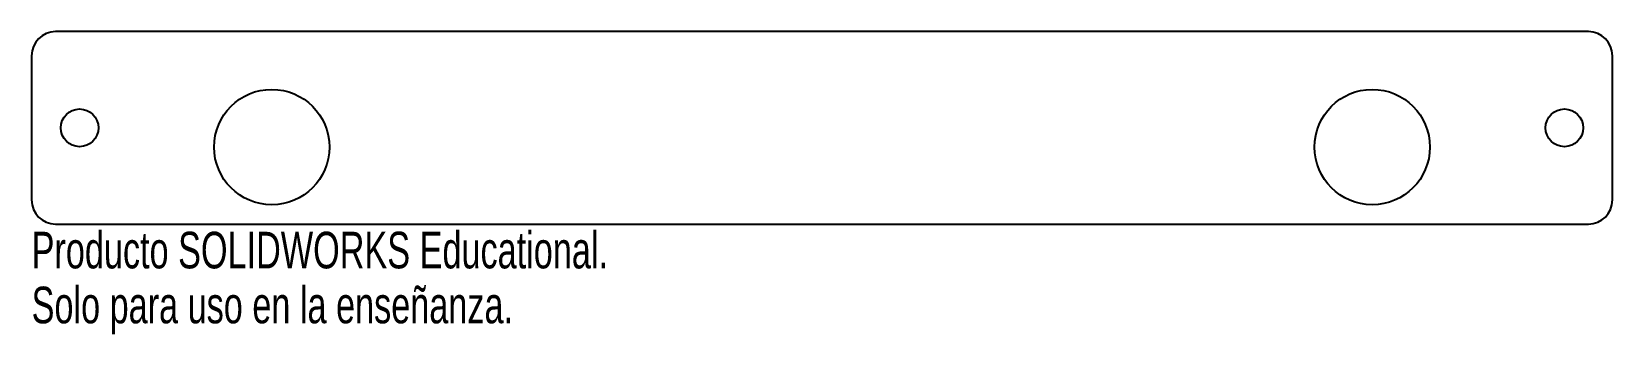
# Model space of a CAD drawing. Header units: inches. Extents: x -4.11 to 4.11, y -13.57 to -12.
import ezdxf

# ---------------------------------------------------------------- set-up
doc = ezdxf.new("R2010")
doc.units = ezdxf.units.IN
doc.header["$MEASUREMENT"] = 0
doc.styles.add('SLDTEXTSTYLE0', font='TXT', dxfattribs={"width": 0.7})

msp = doc.modelspace()

# ---------------------------------------------------------------- linework, layer by layer
at = {"color": 7, "linetype": 'Continuous', "lineweight": 25}
for p, q in [((3.9888, -12), (-3.9888, -12)), ((-4.1138, -12.125), (-4.1138, -12.875)), ((4.1138, -12.875), (4.1138, -12.125)), ((-3.9888, -13), (3.9888, -13))]:
    msp.add_line(p, q, dxfattribs=at)
for centre, radius in [((-2.8638, -12.6), 0.3), ((2.8638, -12.6), 0.3), ((-3.8638, -12.5), 0.098), ((3.8638, -12.5), 0.098)]:
    msp.add_circle(centre, radius, dxfattribs=at)
for centre, start, end in [((-3.9888, -12.125), 90, 180), ((3.9888, -12.125), 0, 90), ((-3.9888, -12.875), 180, 270), ((3.9888, -12.875), 270, 0)]:
    msp.add_arc(centre, 0.125, start, end, dxfattribs=at)

# ---------------------------------------------------------------- texts
at = {"color": 7, "linetype": 'Continuous', "char_height": 0.1903, "attachment_point": 1, "style": 'SLDTEXTSTYLE0'}
for s, insert in [('Producto SOLIDWORKS Educational.', (-4.1138, -13.0401)), ('Solo para uso en la enseñanza.', (-4.1138, -13.3256))]:
    msp.add_mtext(s, dxfattribs=dict(at, insert=insert))

doc.saveas('drawing.dxf')
